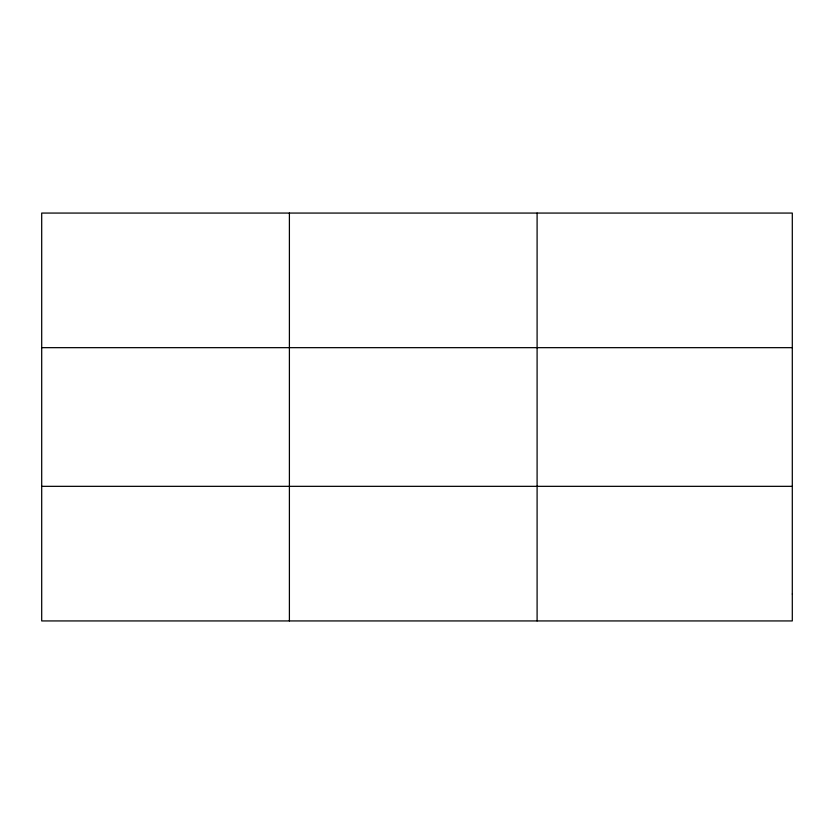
<?xml version="1.0" encoding="UTF-8"?>
<svg xmlns="http://www.w3.org/2000/svg" width="834" height="834" viewBox="0 0 834 834"><rect width="100%" height="100%" fill="white"/><g stroke="black" fill="none" stroke-linecap="round" stroke-linejoin="round"><path stroke-width="1.25" d="M289.398 620.934L289.398 213.066M537.096 620.934L537.096 213.066M41.7 347.663L792.3 347.663M41.7 486.337L792.3 486.337M792.3 594.016L792.3 620.934L41.7 620.934L41.7 213.066L792.3 213.066L792.3 594.016"/></g></svg>
